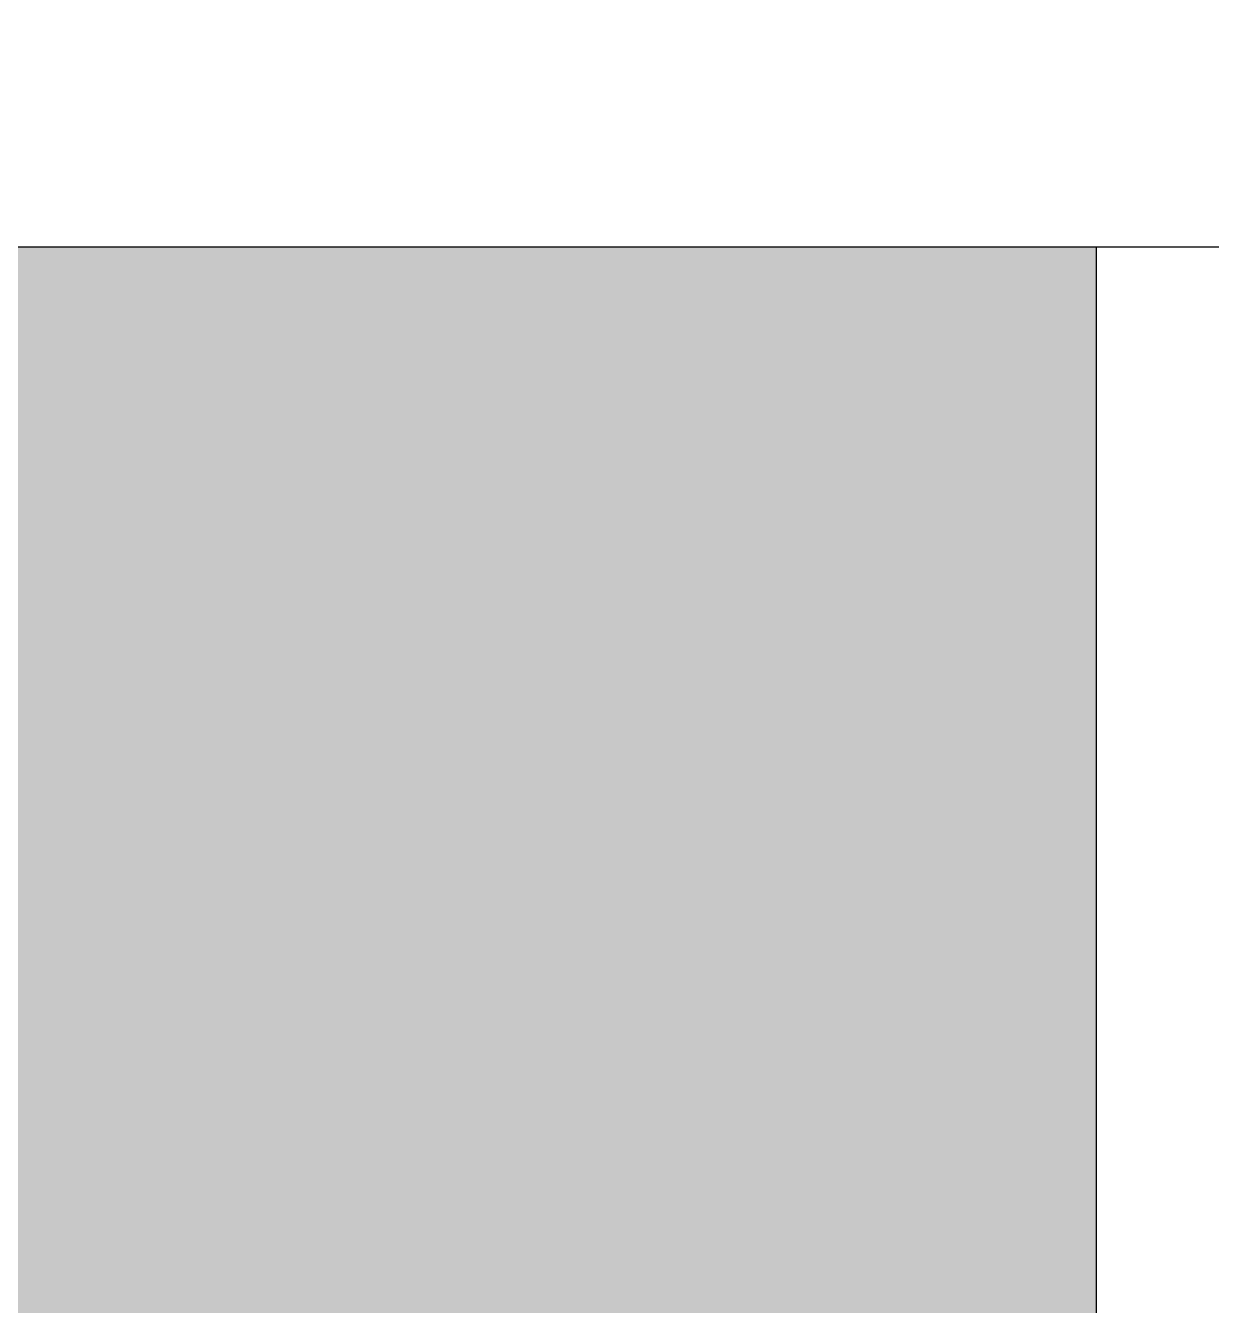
# Model space of a CAD drawing. Header units: metres. Extents: x 42 to 294, y -52 to 32.
# Drawn here: x 276.011 to 276.786, y 7.8 to 8.636 of the extents above; entities that cross this region are included whole.
import ezdxf

# ---------------------------------------------------------------- set-up
doc = ezdxf.new("R2010")
doc.units = ezdxf.units.M
doc.header["$LTSCALE"] = 0.15
doc.layers.add('A-WALL', color=2, linetype='Continuous', lineweight=30)

msp = doc.modelspace()

# ---------------------------------------------------------------- hatches: boundary and pattern name
at = {"layer": 'A-WALL'}
h = msp.add_hatch(dxfattribs=at)
h.set_pattern_fill('FP1_4', color=256, style=0, pattern_type=2)
h.set_pattern_definition([(180, (283.91714, 5.991775), (-3e-17, -0.075), []), (270, (283.91714, 5.99177), (0.112, -0.075), [0.075, -0.075])])
h.paths.add_polyline_path([(275.99248, 8.16677), (275.99248, 6.99177), (275.99469, 6.99177), (276.00456, 6.99725), (276.01476, 7.00398), (276.0237, 7.01115), (276.03027, 7.01824), (276.03337, 7.02472), (276.03423, 7.03065), (276.03485, 7.03646), (276.03526, 7.04216), (276.03552, 7.04779), (276.03564, 7.05335), (276.03569, 7.05887), (276.0357, 7.06437), (276.03226, 7.07384), (276.02922, 7.08312), (276.02695, 7.09204), (276.02584, 7.1004), (276.02628, 7.10803), (276.02866, 7.11474), (276.03337, 7.12035), (276.03909, 7.12487), (276.04433, 7.12854), (276.04916, 7.13149), (276.05366, 7.13387), (276.05791, 7.13582), (276.06201, 7.13749), (276.06602, 7.13901), (276.09401, 7.19499), (276.09634, 7.20665), (276.15232, 7.2463), (276.16631, 7.2463), (276.1943, 7.2463), (276.22229, 7.26496), (276.2282, 7.27776), (276.22835, 7.27809), (276.22835, 7.28617), (276.22835, 7.28828), (276.22835, 7.2937), (276.22835, 7.29528), (276.22835, 7.29874), (276.22835, 7.29994), (276.22835, 7.30114), (276.22835, 7.3022), (276.22835, 7.303), (276.22835, 7.30379), (276.22835, 7.30459), (276.22835, 7.30515), (276.22835, 7.3055), (276.22835, 7.30585), (276.22835, 7.30676), (276.22835, 7.30826), (276.22835, 7.31217), (276.22835, 7.31704), (276.22835, 7.31742), (276.22835, 7.32255), (276.22835, 7.3253), (276.22835, 7.32759), (276.22835, 7.3326), (276.22835, 7.33323), (276.22835, 7.33755), (276.22634, 7.33887), (276.22147, 7.34251), (276.21673, 7.34676), (276.21214, 7.35184), (276.20776, 7.35794), (276.20363, 7.36525), (276.19897, 7.37369), (276.19378, 7.3825), (276.18925, 7.39089), (276.18655, 7.39811), (276.18687, 7.40336), (276.19139, 7.40589), (276.2013, 7.4049), (276.21307, 7.40195), (276.22269, 7.39929), (276.22835, 7.39777), (276.23055, 7.39719), (276.23706, 7.39595), (276.24264, 7.39585), (276.24769, 7.39719), (276.25261, 7.40024), (276.25788, 7.40499), (276.26364, 7.41107), (276.26981, 7.41829), (276.2763, 7.4264), (276.28304, 7.43519), (276.28994, 7.44442), (276.29692, 7.45387), (276.29448, 7.45147), (276.29233, 7.44961), (276.2908, 7.44886), (276.29019, 7.44976), (276.2908, 7.45286), (276.29295, 7.45871), (276.29692, 7.46787), (276.30206, 7.47839), (276.30744, 7.48805), (276.31302, 7.497), (276.31877, 7.50539), (276.32463, 7.51332), (276.33058, 7.521), (276.33657, 7.52851), (276.40888, 7.58216), (276.44153, 7.54484), (276.43904, 7.54276), (276.43656, 7.54025), (276.43413, 7.53682), (276.43175, 7.53206), (276.42946, 7.5255), (276.42727, 7.51669), (276.4252, 7.50519), (276.42338, 7.49276), (276.42199, 7.48149), (276.42123, 7.47135), (276.42123, 7.46235), (276.42218, 7.4545), (276.42423, 7.44779), (276.42754, 7.44221), (276.43249, 7.43776), (276.43915, 7.43429), (276.44724, 7.43162), (276.45648, 7.42962), (276.46657, 7.42811), (276.47723, 7.42691), (276.48818, 7.42589), (276.50451, 7.37457), (276.50056, 7.37302), (276.49694, 7.37111), (276.49398, 7.36852), (276.49199, 7.36489), (276.49131, 7.35986), (276.49227, 7.3531), (276.49518, 7.34426), (276.49992, 7.33581), (276.50573, 7.32976), (276.51194, 7.3251), (276.51791, 7.32081), (276.52299, 7.31587), (276.52651, 7.30925), (276.52783, 7.29994), (276.52905, 7.28942), (276.53248, 7.27976), (276.53774, 7.27081), (276.54447, 7.26243), (276.55231, 7.25449), (276.56088, 7.24682), (276.56981, 7.2393), (276.61413, 7.29061), (276.61913, 7.29949), (276.62418, 7.30768), (276.6293, 7.31448), (276.63455, 7.3192), (276.63997, 7.32114), (276.64558, 7.31962), (276.65144, 7.31394), (276.65802, 7.30605), (276.66521, 7.29824), (276.67219, 7.29031), (276.67815, 7.28206), (276.68228, 7.27327), (276.68376, 7.26375), (276.68177, 7.2533), (276.67685, 7.24283), (276.67042, 7.23326), (276.66298, 7.22435), (276.655, 7.21584), (276.64698, 7.2075), (276.63942, 7.19907), (276.63279, 7.19032), (276.62761, 7.18237), (276.62395, 7.17608), (276.62159, 7.17086), (276.62033, 7.16609), (276.61997, 7.16115), (276.6203, 7.15544), (276.62112, 7.14834), (276.62238, 7.14112), (276.62405, 7.13512), (276.62596, 7.12986), (276.62795, 7.12484), (276.62986, 7.11957), (276.63153, 7.11358), (276.63279, 7.10636), (276.63344, 7.09775), (276.63349, 7.08804), (276.63303, 7.07741), (276.63216, 7.06605), (276.63098, 7.05413), (276.6296, 7.04185), (276.62812, 7.02939), (276.62068, 7.0283), (276.61359, 7.02668), (276.60719, 7.024), (276.60183, 7.01973), (276.59786, 7.01334), (276.59562, 7.0043), (276.59547, 6.99207), (276.59549, 6.99177), (276.71123, 6.99177), (276.71123, 8.49177), (273.06748, 8.49177), (273.06748, 8.79177), (267.86748, 8.79177), (267.86748, 8.49177), (263.96748, 8.49177), (263.96748, 5.99177), (273.06748, 5.99177), (273.06748, 6.99177), (273.84248, 6.99177), (273.84248, 8.16677)], flags=0)
h.paths.add_polyline_path([(272.91748, 7.49177), (272.31748, 7.49177), (272.24753, 7.49177), (272.24753, 7.51082), (272.24753, 8.16172), (272.98743, 8.16172), (272.98743, 7.51082), (272.98743, 7.49177)], flags=0)
h.paths.add_polyline_path([(271.06748, 7.49177), (270.46748, 7.49177), (270.39753, 7.49177), (270.39753, 7.51082), (270.39753, 8.16172), (271.13743, 8.16172), (271.13743, 7.51082), (271.13743, 7.49177)], flags=0)
h.paths.add_polyline_path([(269.21748, 6.89177), (268.61748, 6.89177), (268.54753, 6.89177), (268.54753, 6.91082), (268.54753, 8.16172), (269.28743, 8.16172), (269.28743, 6.91082), (269.28743, 6.89177)], flags=0)
h.paths.add_polyline_path([(267.09963, 8.14892), (267.09963, 6.83462), (264.98533, 6.83462), (264.98533, 8.14892)], flags=0)

# ---------------------------------------------------------------- linework, layer by layer
for p, q in [((273.06748, 8.49177), (283.96748, 8.49177)), ((276.71123, 6.99177), (276.71123, 8.49177))]:
    msp.add_line(p, q, dxfattribs=at)

doc.saveas('drawing.dxf')
